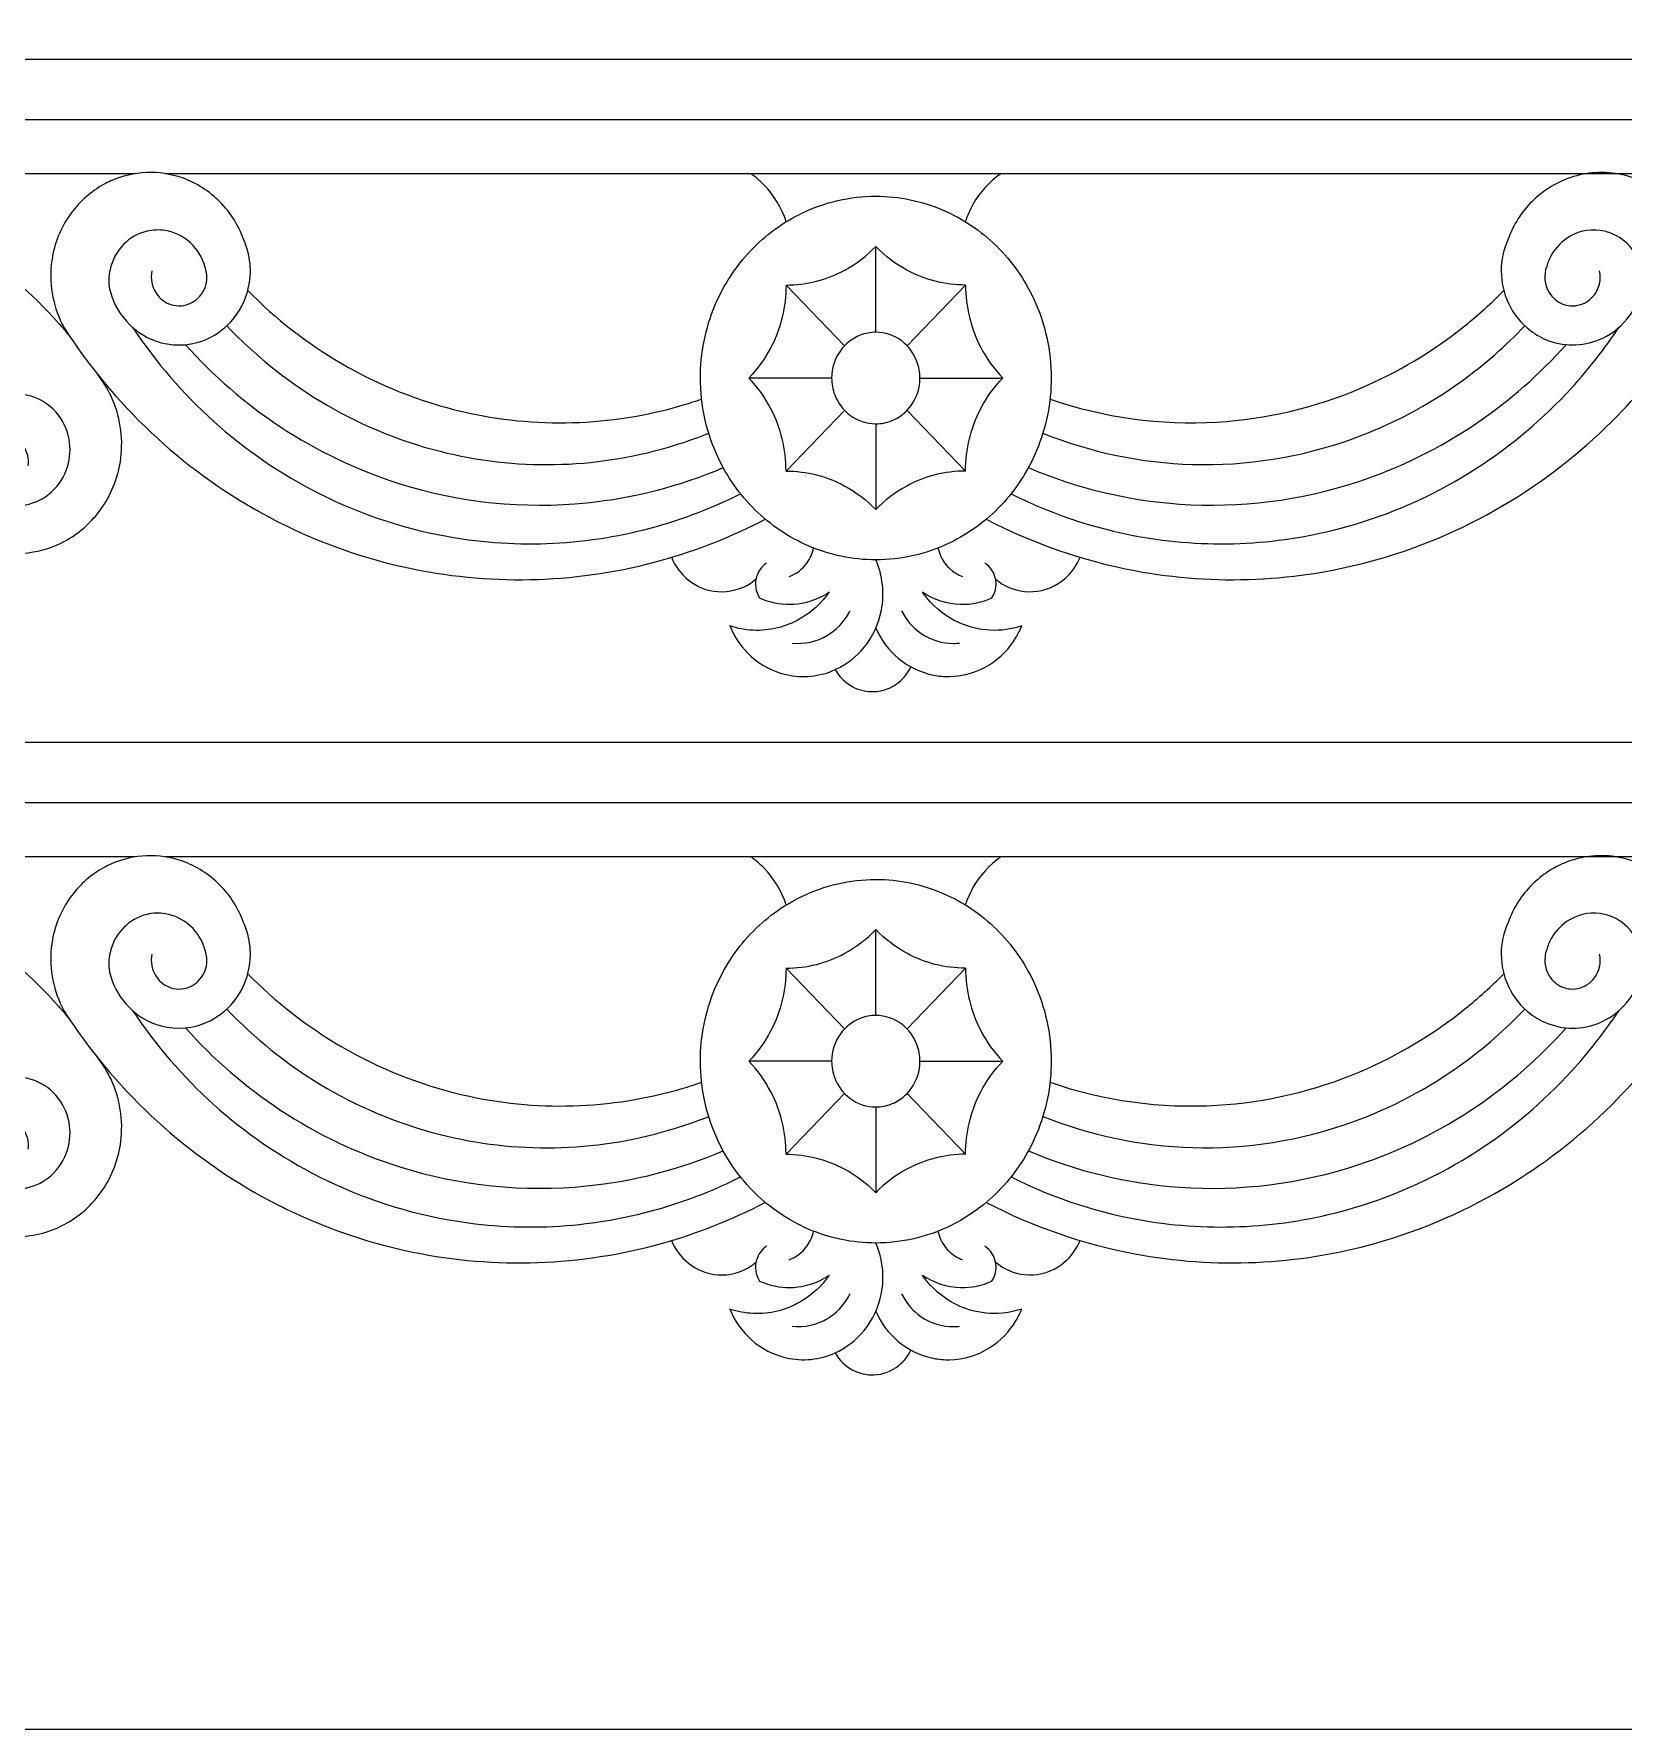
# Model space of a CAD drawing. Header units: millimetres. Extents: x 5151 to 5395, y 762 to 1020.
# Drawn here: x 5219.7 to 5282.5, y 898 to 965 of the extents above; entities that cross this region are included whole.
import ezdxf

# ---------------------------------------------------------------- set-up
doc = ezdxf.new("R2010")
doc.units = ezdxf.units.MM
doc.header["$MEASUREMENT"] = 0
doc.layers.add('SITARA ALL', color=18, linetype='Continuous', true_color=0x000000)

msp = doc.modelspace()

# ---------------------------------------------------------------- linework, layer by layer
at = {"layer": 'SITARA ALL', "lineweight": 9}
for points, knots in [([(5151.033, 1020.027), (5151.033, 1020.027), (5395.033, 1020.027), (5395.033, 1020.027), (5395.033, 1020.027), (5395.033, 898.027), (5395.033, 898.027), (5395.033, 898.027), (5151.033, 898.027), (5151.033, 898.027), (5151.033, 898.027), (5151.033, 1020.027), (5151.033, 1020.027)], [0, 0, 0, 0, 0.25, 0.25, 0.25, 0.5, 0.5, 0.5, 0.75, 0.75, 0.75, 1, 1, 1, 1]), ([(5162.156, 959.497), (5162.156, 959.497), (5162.156, 940.845), (5162.156, 940.845), (5162.156, 940.845), (5153.033, 940.845), (5153.033, 940.845), (5153.033, 940.845), (5153.033, 964.027), (5153.033, 964.027), (5153.033, 964.027), (5252.987, 964.027), (5252.987, 964.027), (5252.987, 964.027), (5352.941, 964.027), (5352.941, 964.027), (5352.941, 964.027), (5352.941, 940.845), (5352.941, 940.845), (5352.941, 940.845), (5343.818, 940.845), (5343.818, 940.845), (5343.818, 940.845), (5343.818, 959.497), (5343.818, 959.497)], [0, 0, 0, 0, 0.111111, 0.111111, 0.111111, 0.222222, 0.222222, 0.222222, 0.333333, 0.333333, 0.333333, 0.444444, 0.444444, 0.444444, 0.555556, 0.555556, 0.555556, 0.666667, 0.666667, 0.666667, 0.777778, 0.777778, 0.777778, 1, 1, 1, 1]), ([(5153.033, 961.646), (5153.033, 961.646), (5252.987, 961.646), (5252.987, 961.646), (5252.987, 961.646), (5352.941, 961.646), (5352.941, 961.646)], [0, 0, 0, 0, 0.333333, 0.333333, 0.333333, 1, 1, 1, 1]), ([(5191.815, 952.001), (5192.034, 952.081), (5192.279, 952.044), (5192.465, 951.903), (5192.616, 951.788), (5192.716, 951.619), (5192.745, 951.432), (5192.758, 951.354), (5192.758, 951.274), (5192.745, 951.195), (5193.589, 952.535), (5194.604, 953.759), (5195.763, 954.837), (5196.936, 955.927), (5198.251, 956.853), (5199.672, 957.591), (5201.281, 958.425), (5203.011, 959.002), (5204.799, 959.3), (5207.397, 959.732), (5210.062, 959.56), (5212.583, 958.797), (5214.204, 958.307), (5215.745, 957.583), (5217.157, 956.649), (5218.458, 955.789), (5219.641, 954.763), (5220.676, 953.597), (5220.818, 953.437), (5220.957, 953.275), (5221.093, 953.111), (5222.087, 951.623), (5223.256, 950.262), (5224.577, 949.055), (5225.92, 947.827), (5227.412, 946.774), (5229.019, 945.92), (5230.803, 944.972), (5232.713, 944.285), (5234.692, 943.878), (5237.95, 943.211), (5241.32, 943.329), (5244.523, 944.224), (5245.941, 944.62), (5247.313, 945.163), (5248.618, 945.843)], [0, 0, 0, 0, 0.0625, 0.0625, 0.0625, 0.125, 0.125, 0.125, 0.1875, 0.1875, 0.1875, 0.25, 0.25, 0.25, 0.3125, 0.3125, 0.3125, 0.375, 0.375, 0.375, 0.4375, 0.4375, 0.4375, 0.5, 0.5, 0.5, 0.5625, 0.5625, 0.5625, 0.625, 0.625, 0.625, 0.6875, 0.6875, 0.6875, 0.75, 0.75, 0.75, 0.8125, 0.8125, 0.8125, 0.875, 0.875, 0.875, 1, 1, 1, 1]), ([(5224.376, 955.658), (5224.31, 955.348), (5224.372, 955.024), (5224.549, 954.761), (5224.687, 954.556), (5224.889, 954.403), (5225.123, 954.327), (5225.257, 954.284), (5225.398, 954.268), (5225.538, 954.28), (5225.79, 954.302), (5226.026, 954.412), (5226.206, 954.59), (5226.396, 954.779), (5226.514, 955.029), (5226.54, 955.295), (5226.559, 955.479), (5226.534, 955.664), (5226.468, 955.836), (5226.367, 956.191), (5226.171, 956.511), (5225.902, 956.762), (5225.625, 957.02), (5225.277, 957.19), (5224.903, 957.251), (5224.663, 957.289), (5224.417, 957.28), (5224.18, 957.224), (5223.827, 957.14), (5223.506, 956.958), (5223.252, 956.699), (5222.984, 956.425), (5222.799, 956.08), (5222.719, 955.705), (5222.665, 955.456), (5222.657, 955.2), (5222.696, 954.949), (5222.809, 954.474), (5223.039, 954.034), (5223.363, 953.669), (5223.676, 953.318), (5224.071, 953.05), (5224.513, 952.89), (5225.12, 952.672), (5225.784, 952.675), (5226.389, 952.899), (5226.815, 953.058), (5227.196, 953.317), (5227.501, 953.655), (5227.834, 954.025), (5228.068, 954.472), (5228.183, 954.956), (5228.339, 955.61), (5228.273, 956.297), (5227.995, 956.91), (5227.794, 957.461), (5227.477, 957.963), (5227.065, 958.382), (5226.648, 958.806), (5226.14, 959.129), (5225.58, 959.328), (5224.658, 959.653), (5223.648, 959.612), (5222.755, 959.213), (5222.656, 959.169), (5222.559, 959.121), (5222.464, 959.068), (5221.971, 958.796), (5221.542, 958.422), (5221.204, 957.971), (5220.816, 957.453), (5220.554, 956.851), (5220.44, 956.214), (5220.287, 955.367), (5220.397, 954.495), (5220.754, 953.712), (5220.85, 953.502), (5220.963, 953.301), (5221.093, 953.111)], [0, 0, 0, 0, 0.037037, 0.037037, 0.037037, 0.074074, 0.074074, 0.074074, 0.111111, 0.111111, 0.111111, 0.148148, 0.148148, 0.148148, 0.185185, 0.185185, 0.185185, 0.222222, 0.222222, 0.222222, 0.259259, 0.259259, 0.259259, 0.296296, 0.296296, 0.296296, 0.333333, 0.333333, 0.333333, 0.37037, 0.37037, 0.37037, 0.407407, 0.407407, 0.407407, 0.444444, 0.444444, 0.444444, 0.481481, 0.481481, 0.481481, 0.518519, 0.518519, 0.518519, 0.555556, 0.555556, 0.555556, 0.592593, 0.592593, 0.592593, 0.62963, 0.62963, 0.62963, 0.666667, 0.666667, 0.666667, 0.703704, 0.703704, 0.703704, 0.740741, 0.740741, 0.740741, 0.777778, 0.777778, 0.777778, 0.814815, 0.814815, 0.814815, 0.851852, 0.851852, 0.851852, 0.888889, 0.888889, 0.888889, 0.925926, 0.925926, 0.925926, 1, 1, 1, 1]), ([(5249.45, 957.602), (5249.27, 958.145), (5248.969, 958.641), (5248.57, 959.051), (5248.41, 959.216), (5248.234, 959.365), (5248.046, 959.497)], [0, 0, 0, 0, 0.333333, 0.333333, 0.333333, 1, 1, 1, 1]), ([(5257.928, 959.497), (5257.475, 959.179), (5257.099, 958.765), (5256.827, 958.283), (5256.704, 958.067), (5256.602, 957.839), (5256.523, 957.602)], [0, 0, 0, 0, 0.333333, 0.333333, 0.333333, 1, 1, 1, 1]), ([(5257.356, 945.843), (5259.203, 944.88), (5261.181, 944.195), (5263.229, 943.81), (5266.393, 943.217), (5269.65, 943.362), (5272.749, 944.234), (5274.627, 944.763), (5276.424, 945.548), (5278.088, 946.567), (5279.626, 947.509), (5281.042, 948.638), (5282.302, 949.93), (5283.258, 950.909), (5284.121, 951.973), (5284.881, 953.111), (5285.858, 954.293), (5286.983, 955.345), (5288.227, 956.242), (5289.586, 957.222), (5291.079, 958.002), (5292.66, 958.559), (5294.726, 959.286), (5296.914, 959.611), (5299.103, 959.517), (5301.093, 959.43), (5303.053, 958.998), (5304.896, 958.241), (5306.407, 957.621), (5307.825, 956.793), (5309.107, 955.781), (5310.329, 954.818), (5311.422, 953.7), (5312.357, 952.457), (5312.665, 952.049), (5312.956, 951.628), (5313.228, 951.195), (5313.195, 951.407), (5313.253, 951.623), (5313.39, 951.789), (5313.509, 951.935), (5313.684, 952.026), (5313.872, 952.041), (5313.969, 952.048), (5314.067, 952.034), (5314.159, 952.001)], [0, 0, 0, 0, 0.0625, 0.0625, 0.0625, 0.125, 0.125, 0.125, 0.1875, 0.1875, 0.1875, 0.25, 0.25, 0.25, 0.3125, 0.3125, 0.3125, 0.375, 0.375, 0.375, 0.4375, 0.4375, 0.4375, 0.5, 0.5, 0.5, 0.5625, 0.5625, 0.5625, 0.625, 0.625, 0.625, 0.6875, 0.6875, 0.6875, 0.75, 0.75, 0.75, 0.8125, 0.8125, 0.8125, 0.875, 0.875, 0.875, 1, 1, 1, 1]), ([(5284.881, 953.111), (5285.265, 953.677), (5285.504, 954.328), (5285.576, 955.008), (5285.662, 955.797), (5285.523, 956.593), (5285.176, 957.306), (5284.921, 957.831), (5284.556, 958.294), (5284.106, 958.665), (5283.92, 958.817), (5283.72, 958.952), (5283.51, 959.068), (5282.871, 959.421), (5282.145, 959.584), (5281.416, 959.537), (5280.764, 959.494), (5280.134, 959.286), (5279.585, 958.931), (5279.102, 958.62), (5278.692, 958.208), (5278.382, 957.723), (5278.219, 957.468), (5278.083, 957.195), (5277.979, 956.91), (5277.614, 956.104), (5277.619, 955.18), (5277.993, 954.378), (5278.191, 953.953), (5278.49, 953.581), (5278.864, 953.296), (5279.083, 953.129), (5279.326, 952.995), (5279.585, 952.899), (5280.281, 952.641), (5281.052, 952.677), (5281.721, 952.999), (5282.142, 953.201), (5282.507, 953.504), (5282.783, 953.881), (5283.017, 954.201), (5283.186, 954.563), (5283.278, 954.949), (5283.35, 955.415), (5283.261, 955.893), (5283.025, 956.302), (5282.844, 956.614), (5282.582, 956.87), (5282.266, 957.043), (5282.117, 957.124), (5281.958, 957.185), (5281.793, 957.224), (5281.331, 957.333), (5280.845, 957.262), (5280.432, 957.026), (5280.118, 956.847), (5279.86, 956.585), (5279.685, 956.268), (5279.609, 956.131), (5279.549, 955.986), (5279.506, 955.836), (5279.375, 955.496), (5279.41, 955.114), (5279.599, 954.803), (5279.727, 954.594), (5279.92, 954.433), (5280.149, 954.345), (5280.241, 954.31), (5280.338, 954.288), (5280.436, 954.28), (5280.708, 954.257), (5280.979, 954.339), (5281.192, 954.51), (5281.393, 954.67), (5281.534, 954.893), (5281.592, 955.143), (5281.632, 955.312), (5281.634, 955.488), (5281.598, 955.658)], [0, 0, 0, 0, 0.037037, 0.037037, 0.037037, 0.074074, 0.074074, 0.074074, 0.111111, 0.111111, 0.111111, 0.148148, 0.148148, 0.148148, 0.185185, 0.185185, 0.185185, 0.222222, 0.222222, 0.222222, 0.259259, 0.259259, 0.259259, 0.296296, 0.296296, 0.296296, 0.333333, 0.333333, 0.333333, 0.37037, 0.37037, 0.37037, 0.407407, 0.407407, 0.407407, 0.444444, 0.444444, 0.444444, 0.481481, 0.481481, 0.481481, 0.518519, 0.518519, 0.518519, 0.555556, 0.555556, 0.555556, 0.592593, 0.592593, 0.592593, 0.62963, 0.62963, 0.62963, 0.666667, 0.666667, 0.666667, 0.703704, 0.703704, 0.703704, 0.740741, 0.740741, 0.740741, 0.777778, 0.777778, 0.777778, 0.814815, 0.814815, 0.814815, 0.851852, 0.851852, 0.851852, 0.888889, 0.888889, 0.888889, 0.925926, 0.925926, 0.925926, 1, 1, 1, 1]), ([(5259.92, 951.422), (5259.92, 952.499), (5259.686, 953.563), (5259.233, 954.54), (5258.87, 955.324), (5258.368, 956.035), (5257.752, 956.641), (5257.146, 957.237), (5256.436, 957.715), (5255.656, 958.053), (5254.814, 958.419), (5253.905, 958.607), (5252.987, 958.607), (5251.972, 958.607), (5250.971, 958.377), (5250.058, 957.934), (5249.3, 957.568), (5248.617, 957.066), (5248.039, 956.455), (5247.443, 955.824), (5246.967, 955.092), (5246.631, 954.292), (5246.25, 953.383), (5246.054, 952.408), (5246.054, 951.422), (5246.054, 950.345), (5246.288, 949.282), (5246.741, 948.305), (5247.104, 947.521), (5247.606, 946.809), (5248.222, 946.204), (5248.828, 945.608), (5249.538, 945.129), (5250.318, 944.791), (5251.16, 944.426), (5252.068, 944.237), (5252.987, 944.237), (5254.002, 944.238), (5255.003, 944.468), (5255.916, 944.91), (5256.673, 945.277), (5257.357, 945.778), (5257.935, 946.39), (5258.531, 947.02), (5259.007, 947.753), (5259.343, 948.552), (5259.724, 949.461), (5259.92, 950.437), (5259.92, 951.422)], [0, 0, 0, 0, 0.0625, 0.0625, 0.0625, 0.125, 0.125, 0.125, 0.1875, 0.1875, 0.1875, 0.25, 0.25, 0.25, 0.3125, 0.3125, 0.3125, 0.375, 0.375, 0.375, 0.4375, 0.4375, 0.4375, 0.5, 0.5, 0.5, 0.5625, 0.5625, 0.5625, 0.625, 0.625, 0.625, 0.6875, 0.6875, 0.6875, 0.75, 0.75, 0.75, 0.8125, 0.8125, 0.8125, 0.875, 0.875, 0.875, 0.9375, 0.9375, 0.9375, 1, 1, 1, 1]), ([(5249.44, 955.099), (5250.251, 955.1), (5251.049, 955.302), (5251.762, 955.689), (5252.215, 955.935), (5252.629, 956.25), (5252.987, 956.622)], [0, 0, 0, 0, 0.333333, 0.333333, 0.333333, 1, 1, 1, 1]), ([(5256.534, 955.099), (5255.723, 955.1), (5254.925, 955.303), (5254.212, 955.689), (5253.759, 955.935), (5253.345, 956.25), (5252.987, 956.622)], [0, 0, 0, 0, 0.333333, 0.333333, 0.333333, 1, 1, 1, 1]), ([(5228.163, 954.879), (5229.263, 953.762), (5230.505, 952.795), (5231.859, 952.004), (5233.354, 951.131), (5234.97, 950.488), (5236.656, 950.095), (5239.521, 949.429), (5242.509, 949.515), (5245.332, 950.345), (5245.59, 950.421), (5245.846, 950.503), (5246.101, 950.591)], [0, 0, 0, 0, 0.2, 0.2, 0.2, 0.4, 0.4, 0.4, 0.6, 0.6, 0.6, 1, 1, 1, 1]), ([(5249.44, 955.099), (5249.44, 954.242), (5249.235, 953.397), (5248.841, 952.635), (5248.611, 952.191), (5248.317, 951.783), (5247.97, 951.422)], [0, 0, 0, 0, 0.333333, 0.333333, 0.333333, 1, 1, 1, 1]), ([(5256.534, 955.099), (5256.534, 954.241), (5256.739, 953.397), (5257.133, 952.635), (5257.363, 952.191), (5257.656, 951.783), (5258.003, 951.422)], [0, 0, 0, 0, 0.333333, 0.333333, 0.333333, 1, 1, 1, 1]), ([(5259.873, 950.591), (5261.994, 949.857), (5264.237, 949.549), (5266.477, 949.683), (5268.421, 949.8), (5270.33, 950.248), (5272.124, 951.008), (5273.614, 951.639), (5275.009, 952.473), (5276.27, 953.487), (5276.81, 953.921), (5277.324, 954.386), (5277.811, 954.879)], [0, 0, 0, 0, 0.2, 0.2, 0.2, 0.4, 0.4, 0.4, 0.6, 0.6, 0.6, 1, 1, 1, 1]), ([(5223.619, 953.416), (5224.524, 952.055), (5225.596, 950.813), (5226.81, 949.718), (5228.07, 948.582), (5229.475, 947.62), (5230.99, 946.857), (5232.686, 946.002), (5234.502, 945.412), (5236.377, 945.108), (5239.113, 944.665), (5241.914, 944.844), (5244.571, 945.633), (5245.628, 945.947), (5246.655, 946.353), (5247.641, 946.848)], [0, 0, 0, 0, 0.166667, 0.166667, 0.166667, 0.333333, 0.333333, 0.333333, 0.5, 0.5, 0.5, 0.666667, 0.666667, 0.666667, 1, 1, 1, 1]), ([(5227.333, 953.484), (5228.424, 952.335), (5229.663, 951.337), (5231.017, 950.515), (5232.493, 949.62), (5234.092, 948.95), (5235.765, 948.526), (5238.736, 947.774), (5241.852, 947.831), (5244.793, 948.693), (5245.331, 948.85), (5245.861, 949.034), (5246.381, 949.242)], [0, 0, 0, 0, 0.2, 0.2, 0.2, 0.4, 0.4, 0.4, 0.6, 0.6, 0.6, 1, 1, 1, 1]), ([(5258.333, 946.848), (5260.054, 945.983), (5261.899, 945.391), (5263.802, 945.092), (5266.512, 944.668), (5269.282, 944.854), (5271.911, 945.637), (5273.614, 946.144), (5275.236, 946.891), (5276.728, 947.854), (5278.111, 948.747), (5279.373, 949.813), (5280.484, 951.027), (5281.168, 951.774), (5281.794, 952.573), (5282.355, 953.416)], [0, 0, 0, 0, 0.166667, 0.166667, 0.166667, 0.333333, 0.333333, 0.333333, 0.5, 0.5, 0.5, 0.666667, 0.666667, 0.666667, 1, 1, 1, 1]), ([(5259.593, 949.242), (5261.476, 948.485), (5263.478, 948.068), (5265.507, 948.009), (5267.649, 947.947), (5269.783, 948.287), (5271.799, 949.011), (5273.356, 949.57), (5274.825, 950.346), (5276.163, 951.316), (5277.054, 951.961), (5277.883, 952.687), (5278.641, 953.484)], [0, 0, 0, 0, 0.2, 0.2, 0.2, 0.4, 0.4, 0.4, 0.6, 0.6, 0.6, 1, 1, 1, 1]), ([(5225.698, 952.741), (5226.8, 951.507), (5228.056, 950.42), (5229.435, 949.506), (5230.901, 948.535), (5232.496, 947.775), (5234.174, 947.247), (5236.56, 946.498), (5239.073, 946.241), (5241.561, 946.492), (5243.419, 946.681), (5245.237, 947.149), (5246.955, 947.881)], [0, 0, 0, 0, 0.2, 0.2, 0.2, 0.4, 0.4, 0.4, 0.6, 0.6, 0.6, 1, 1, 1, 1]), ([(5254.732, 951.422), (5254.732, 951.035), (5254.612, 950.657), (5254.387, 950.342), (5254.191, 950.069), (5253.921, 949.857), (5253.609, 949.733), (5253.411, 949.654), (5253.2, 949.614), (5252.987, 949.614), (5252.617, 949.614), (5252.258, 949.735), (5251.963, 949.958), (5251.691, 950.164), (5251.482, 950.443), (5251.362, 950.762), (5251.283, 950.973), (5251.242, 951.197), (5251.242, 951.422), (5251.241, 951.81), (5251.362, 952.187), (5251.587, 952.502), (5251.783, 952.776), (5252.053, 952.987), (5252.365, 953.112), (5252.563, 953.19), (5252.774, 953.231), (5252.987, 953.231), (5253.356, 953.23), (5253.716, 953.109), (5254.011, 952.887), (5254.283, 952.681), (5254.492, 952.402), (5254.612, 952.082), (5254.691, 951.871), (5254.732, 951.648), (5254.732, 951.422)], [0, 0, 0, 0, 0.083333, 0.083333, 0.083333, 0.166667, 0.166667, 0.166667, 0.25, 0.25, 0.25, 0.333333, 0.333333, 0.333333, 0.416667, 0.416667, 0.416667, 0.5, 0.5, 0.5, 0.583333, 0.583333, 0.583333, 0.666667, 0.666667, 0.666667, 0.75, 0.75, 0.75, 0.833333, 0.833333, 0.833333, 0.916667, 0.916667, 0.916667, 1, 1, 1, 1]), ([(5259.019, 947.881), (5260.916, 947.073), (5262.933, 946.587), (5264.99, 946.443), (5267.373, 946.278), (5269.765, 946.576), (5272.035, 947.323), (5273.703, 947.872), (5275.285, 948.651), (5276.737, 949.639), (5278.039, 950.525), (5279.227, 951.566), (5280.276, 952.741)], [0, 0, 0, 0, 0.2, 0.2, 0.2, 0.4, 0.4, 0.4, 0.6, 0.6, 0.6, 1, 1, 1, 1]), ([(5219.486, 947.949), (5219.527, 948.227), (5219.455, 948.51), (5219.287, 948.736), (5219.166, 948.898), (5218.999, 949.02), (5218.807, 949.085), (5218.519, 949.181), (5218.203, 949.137), (5217.953, 948.964), (5217.809, 948.866), (5217.693, 948.732), (5217.615, 948.575), (5217.354, 948.101), (5217.358, 947.524), (5217.628, 947.054), (5217.668, 946.984), (5217.714, 946.917), (5217.765, 946.854), (5217.958, 946.615), (5218.223, 946.444), (5218.52, 946.365), (5218.803, 946.291), (5219.102, 946.307), (5219.376, 946.411), (5219.761, 946.482), (5220.119, 946.659), (5220.409, 946.923), (5220.704, 947.192), (5220.922, 947.535), (5221.038, 947.918), (5221.146, 948.272), (5221.166, 948.648), (5221.097, 949.012), (5221.022, 949.41), (5220.84, 949.78), (5220.572, 950.082), (5220.312, 950.375), (5219.976, 950.59), (5219.601, 950.704), (5219.26, 950.807), (5218.898, 950.819), (5218.551, 950.74), (5217.999, 950.742), (5217.459, 950.587), (5216.993, 950.292), (5216.586, 950.035), (5216.247, 949.684), (5216.003, 949.269), (5215.806, 948.935), (5215.673, 948.567), (5215.61, 948.185), (5215.501, 947.53), (5215.6, 946.859), (5215.893, 946.263), (5216.107, 945.827), (5216.423, 945.449), (5216.813, 945.159), (5217.042, 944.99), (5217.293, 944.856), (5217.56, 944.759), (5218.551, 944.379), (5219.651, 944.403), (5220.624, 944.828), (5221.181, 945.072), (5221.679, 945.435), (5222.082, 945.891), (5222.2, 946.025), (5222.31, 946.165), (5222.41, 946.313), (5222.806, 946.893), (5223.058, 947.559), (5223.144, 948.256), (5223.25, 949.094), (5223.116, 949.944), (5222.757, 950.709), (5222.613, 951.016), (5222.433, 951.305), (5222.221, 951.57)], [0, 0, 0, 0, 0.037037, 0.037037, 0.037037, 0.074074, 0.074074, 0.074074, 0.111111, 0.111111, 0.111111, 0.148148, 0.148148, 0.148148, 0.185185, 0.185185, 0.185185, 0.222222, 0.222222, 0.222222, 0.259259, 0.259259, 0.259259, 0.296296, 0.296296, 0.296296, 0.333333, 0.333333, 0.333333, 0.37037, 0.37037, 0.37037, 0.407407, 0.407407, 0.407407, 0.444444, 0.444444, 0.444444, 0.481481, 0.481481, 0.481481, 0.518519, 0.518519, 0.518519, 0.555556, 0.555556, 0.555556, 0.592593, 0.592593, 0.592593, 0.62963, 0.62963, 0.62963, 0.666667, 0.666667, 0.666667, 0.703704, 0.703704, 0.703704, 0.740741, 0.740741, 0.740741, 0.777778, 0.777778, 0.777778, 0.814815, 0.814815, 0.814815, 0.851852, 0.851852, 0.851852, 0.888889, 0.888889, 0.888889, 0.925926, 0.925926, 0.925926, 1, 1, 1, 1]), ([(5249.44, 947.746), (5249.44, 948.603), (5249.235, 949.448), (5248.841, 950.209), (5248.611, 950.654), (5248.318, 951.062), (5247.97, 951.422)], [0, 0, 0, 0, 0.333333, 0.333333, 0.333333, 1, 1, 1, 1]), ([(5256.534, 947.746), (5256.534, 948.603), (5256.739, 949.448), (5257.133, 950.209), (5257.363, 950.653), (5257.656, 951.062), (5258.003, 951.422)], [0, 0, 0, 0, 0.333333, 0.333333, 0.333333, 1, 1, 1, 1]), ([(5249.44, 947.746), (5250.251, 947.745), (5251.049, 947.542), (5251.762, 947.155), (5252.215, 946.909), (5252.629, 946.595), (5252.987, 946.223)], [0, 0, 0, 0, 0.333333, 0.333333, 0.333333, 1, 1, 1, 1]), ([(5256.534, 947.746), (5255.723, 947.745), (5254.925, 947.542), (5254.212, 947.155), (5253.758, 946.909), (5253.345, 946.595), (5252.987, 946.223)], [0, 0, 0, 0, 0.333333, 0.333333, 0.333333, 1, 1, 1, 1]), ([(5249.558, 943.577), (5249.845, 943.683), (5250.093, 943.872), (5250.27, 944.121), (5250.395, 944.296), (5250.483, 944.494), (5250.529, 944.704)], [0, 0, 0, 0, 0.333333, 0.333333, 0.333333, 1, 1, 1, 1]), ([(5255.445, 944.704), (5255.513, 944.392), (5255.675, 944.107), (5255.908, 943.889), (5256.055, 943.752), (5256.227, 943.646), (5256.416, 943.577)], [0, 0, 0, 0, 0.333333, 0.333333, 0.333333, 1, 1, 1, 1]), ([(5244.912, 944.337), (5245.054, 943.984), (5245.285, 943.675), (5245.582, 943.437), (5245.914, 943.172), (5246.317, 943.013), (5246.741, 942.981), (5247.207, 942.948), (5247.671, 943.072), (5248.058, 943.333), (5248.126, 943.379), (5248.192, 943.429), (5248.254, 943.482)], [0, 0, 0, 0, 0.2, 0.2, 0.2, 0.4, 0.4, 0.4, 0.6, 0.6, 0.6, 1, 1, 1, 1]), ([(5248.672, 944.109), (5248.482, 943.982), (5248.342, 943.792), (5248.277, 943.573), (5248.192, 943.289), (5248.234, 942.983), (5248.394, 942.734), (5249.156, 942.385), (5250.033, 942.395), (5250.787, 942.761), (5250.912, 942.821), (5251.032, 942.89), (5251.147, 942.968), (5250.845, 942.531), (5250.45, 942.166), (5249.989, 941.902), (5249.429, 941.581), (5248.789, 941.425), (5248.144, 941.453), (5247.829, 941.467), (5247.518, 941.525), (5247.219, 941.625), (5247.407, 941.159), (5247.699, 940.743), (5248.074, 940.409), (5248.464, 940.062), (5248.936, 939.819), (5249.445, 939.702), (5250.095, 939.553), (5250.775, 939.622), (5251.382, 939.898), (5251.828, 940.101), (5252.221, 940.405), (5252.529, 940.787), (5252.873, 941.211), (5253.106, 941.714), (5253.208, 942.25), (5253.337, 942.92), (5253.26, 943.612), (5252.987, 944.237)], [0, 0, 0, 0, 0.071429, 0.071429, 0.071429, 0.142857, 0.142857, 0.142857, 0.214286, 0.214286, 0.214286, 0.285714, 0.285714, 0.285714, 0.357143, 0.357143, 0.357143, 0.428571, 0.428571, 0.428571, 0.5, 0.5, 0.5, 0.571429, 0.571429, 0.571429, 0.642857, 0.642857, 0.642857, 0.714286, 0.714286, 0.714286, 0.785714, 0.785714, 0.785714, 0.857143, 0.857143, 0.857143, 1, 1, 1, 1]), ([(5252.987, 941.538), (5253.188, 941.078), (5253.492, 940.671), (5253.876, 940.349), (5254.278, 940.012), (5254.758, 939.782), (5255.272, 939.681), (5255.478, 939.641), (5255.688, 939.623), (5255.898, 939.626), (5256.466, 939.635), (5257.019, 939.801), (5257.497, 940.106), (5257.918, 940.374), (5258.271, 940.737), (5258.527, 941.166), (5258.614, 941.313), (5258.691, 941.466), (5258.755, 941.625), (5257.941, 941.353), (5257.053, 941.399), (5256.272, 941.755), (5255.781, 941.979), (5255.348, 942.313), (5255.006, 942.731), (5254.943, 942.807), (5254.884, 942.886), (5254.827, 942.968), (5255.275, 942.664), (5255.8, 942.495), (5256.341, 942.48), (5256.768, 942.47), (5257.192, 942.556), (5257.58, 942.734), (5257.795, 943.07), (5257.793, 943.501), (5257.575, 943.834), (5257.503, 943.943), (5257.41, 944.037), (5257.302, 944.109)], [0, 0, 0, 0, 0.071429, 0.071429, 0.071429, 0.142857, 0.142857, 0.142857, 0.214286, 0.214286, 0.214286, 0.285714, 0.285714, 0.285714, 0.357143, 0.357143, 0.357143, 0.428571, 0.428571, 0.428571, 0.5, 0.5, 0.5, 0.571429, 0.571429, 0.571429, 0.642857, 0.642857, 0.642857, 0.714286, 0.714286, 0.714286, 0.785714, 0.785714, 0.785714, 0.857143, 0.857143, 0.857143, 1, 1, 1, 1]), ([(5257.72, 943.482), (5258.042, 943.206), (5258.44, 943.034), (5258.862, 942.988), (5259.328, 942.938), (5259.796, 943.047), (5260.193, 943.296), (5260.514, 943.498), (5260.778, 943.78), (5260.958, 944.115), (5260.996, 944.187), (5261.031, 944.261), (5261.062, 944.337)], [0, 0, 0, 0, 0.2, 0.2, 0.2, 0.4, 0.4, 0.4, 0.6, 0.6, 0.6, 1, 1, 1, 1]), ([(5249.675, 940.949), (5250.163, 940.894), (5250.655, 941.001), (5251.076, 941.254), (5251.422, 941.462), (5251.707, 941.756), (5251.905, 942.107), (5251.927, 942.145), (5251.948, 942.184), (5251.968, 942.224)], [0, 0, 0, 0, 0.25, 0.25, 0.25, 0.5, 0.5, 0.5, 1, 1, 1, 1]), ([(5254.006, 942.224), (5254.185, 941.863), (5254.452, 941.554), (5254.784, 941.327), (5255.163, 941.067), (5255.613, 940.93), (5256.072, 940.935), (5256.148, 940.936), (5256.223, 940.94), (5256.299, 940.949)], [0, 0, 0, 0, 0.25, 0.25, 0.25, 0.5, 0.5, 0.5, 1, 1, 1, 1]), ([(5251.382, 939.898), (5251.544, 939.61), (5251.786, 939.374), (5252.079, 939.219), (5252.334, 939.084), (5252.621, 939.018), (5252.91, 939.028), (5253.27, 939.042), (5253.615, 939.172), (5253.895, 939.398), (5254.099, 939.563), (5254.263, 939.77), (5254.376, 940.007)], [0, 0, 0, 0, 0.2, 0.2, 0.2, 0.4, 0.4, 0.4, 0.6, 0.6, 0.6, 1, 1, 1, 1]), ([(5162.156, 932.497), (5162.156, 932.497), (5162.156, 913.845), (5162.156, 913.845), (5162.156, 913.845), (5153.033, 913.845), (5153.033, 913.845), (5153.033, 913.845), (5153.033, 937.027), (5153.033, 937.027), (5153.033, 937.027), (5252.987, 937.027), (5252.987, 937.027), (5252.987, 937.027), (5352.941, 937.027), (5352.941, 937.027), (5352.941, 937.027), (5352.941, 913.845), (5352.941, 913.845), (5352.941, 913.845), (5343.818, 913.845), (5343.818, 913.845), (5343.818, 913.845), (5343.818, 932.497), (5343.818, 932.497)], [0, 0, 0, 0, 0.111111, 0.111111, 0.111111, 0.222222, 0.222222, 0.222222, 0.333333, 0.333333, 0.333333, 0.444444, 0.444444, 0.444444, 0.555556, 0.555556, 0.555556, 0.666667, 0.666667, 0.666667, 0.777778, 0.777778, 0.777778, 1, 1, 1, 1]), ([(5153.033, 934.646), (5153.033, 934.646), (5252.987, 934.646), (5252.987, 934.646), (5252.987, 934.646), (5352.941, 934.646), (5352.941, 934.646)], [0, 0, 0, 0, 0.333333, 0.333333, 0.333333, 1, 1, 1, 1]), ([(5191.815, 925.001), (5192.034, 925.081), (5192.279, 925.044), (5192.465, 924.903), (5192.616, 924.788), (5192.716, 924.619), (5192.745, 924.432), (5192.758, 924.354), (5192.758, 924.274), (5192.745, 924.195), (5193.589, 925.535), (5194.604, 926.759), (5195.763, 927.837), (5196.936, 928.927), (5198.251, 929.853), (5199.672, 930.59), (5201.281, 931.425), (5203.011, 932.002), (5204.799, 932.3), (5207.397, 932.732), (5210.062, 932.56), (5212.583, 931.797), (5214.204, 931.307), (5215.745, 930.583), (5217.157, 929.649), (5218.458, 928.789), (5219.641, 927.763), (5220.676, 926.597), (5220.818, 926.437), (5220.957, 926.275), (5221.093, 926.111), (5222.087, 924.623), (5223.256, 923.261), (5224.577, 922.055), (5225.92, 920.827), (5227.412, 919.774), (5229.019, 918.92), (5230.803, 917.972), (5232.713, 917.285), (5234.692, 916.878), (5237.95, 916.211), (5241.32, 916.329), (5244.523, 917.224), (5245.941, 917.62), (5247.313, 918.163), (5248.618, 918.843)], [0, 0, 0, 0, 0.0625, 0.0625, 0.0625, 0.125, 0.125, 0.125, 0.1875, 0.1875, 0.1875, 0.25, 0.25, 0.25, 0.3125, 0.3125, 0.3125, 0.375, 0.375, 0.375, 0.4375, 0.4375, 0.4375, 0.5, 0.5, 0.5, 0.5625, 0.5625, 0.5625, 0.625, 0.625, 0.625, 0.6875, 0.6875, 0.6875, 0.75, 0.75, 0.75, 0.8125, 0.8125, 0.8125, 0.875, 0.875, 0.875, 1, 1, 1, 1]), ([(5224.376, 928.658), (5224.31, 928.348), (5224.372, 928.024), (5224.549, 927.76), (5224.687, 927.556), (5224.889, 927.403), (5225.123, 927.327), (5225.257, 927.284), (5225.398, 927.268), (5225.538, 927.28), (5225.79, 927.302), (5226.026, 927.411), (5226.206, 927.59), (5226.396, 927.779), (5226.514, 928.028), (5226.54, 928.295), (5226.559, 928.479), (5226.534, 928.664), (5226.468, 928.836), (5226.367, 929.191), (5226.171, 929.511), (5225.902, 929.762), (5225.625, 930.02), (5225.277, 930.19), (5224.903, 930.251), (5224.663, 930.289), (5224.417, 930.28), (5224.18, 930.224), (5223.827, 930.14), (5223.506, 929.958), (5223.252, 929.699), (5222.984, 929.424), (5222.799, 929.08), (5222.719, 928.705), (5222.665, 928.456), (5222.657, 928.2), (5222.696, 927.948), (5222.809, 927.473), (5223.039, 927.034), (5223.363, 926.669), (5223.676, 926.318), (5224.071, 926.05), (5224.513, 925.89), (5225.12, 925.672), (5225.784, 925.675), (5226.389, 925.899), (5226.815, 926.058), (5227.196, 926.317), (5227.501, 926.655), (5227.834, 927.025), (5228.068, 927.472), (5228.183, 927.956), (5228.339, 928.61), (5228.273, 929.297), (5227.995, 929.909), (5227.794, 930.461), (5227.477, 930.963), (5227.065, 931.382), (5226.648, 931.806), (5226.14, 932.129), (5225.58, 932.328), (5224.658, 932.653), (5223.648, 932.612), (5222.755, 932.213), (5222.656, 932.169), (5222.559, 932.12), (5222.464, 932.068), (5221.971, 931.796), (5221.542, 931.422), (5221.204, 930.971), (5220.816, 930.453), (5220.554, 929.851), (5220.44, 929.214), (5220.287, 928.367), (5220.397, 927.495), (5220.754, 926.712), (5220.85, 926.502), (5220.963, 926.301), (5221.093, 926.111)], [0, 0, 0, 0, 0.037037, 0.037037, 0.037037, 0.074074, 0.074074, 0.074074, 0.111111, 0.111111, 0.111111, 0.148148, 0.148148, 0.148148, 0.185185, 0.185185, 0.185185, 0.222222, 0.222222, 0.222222, 0.259259, 0.259259, 0.259259, 0.296296, 0.296296, 0.296296, 0.333333, 0.333333, 0.333333, 0.37037, 0.37037, 0.37037, 0.407407, 0.407407, 0.407407, 0.444444, 0.444444, 0.444444, 0.481481, 0.481481, 0.481481, 0.518519, 0.518519, 0.518519, 0.555556, 0.555556, 0.555556, 0.592593, 0.592593, 0.592593, 0.62963, 0.62963, 0.62963, 0.666667, 0.666667, 0.666667, 0.703704, 0.703704, 0.703704, 0.740741, 0.740741, 0.740741, 0.777778, 0.777778, 0.777778, 0.814815, 0.814815, 0.814815, 0.851852, 0.851852, 0.851852, 0.888889, 0.888889, 0.888889, 0.925926, 0.925926, 0.925926, 1, 1, 1, 1]), ([(5257.356, 918.843), (5259.203, 917.88), (5261.181, 917.195), (5263.229, 916.81), (5266.393, 916.217), (5269.65, 916.362), (5272.749, 917.234), (5274.627, 917.763), (5276.424, 918.548), (5278.088, 919.567), (5279.626, 920.509), (5281.042, 921.638), (5282.302, 922.93), (5283.258, 923.909), (5284.121, 924.973), (5284.881, 926.111), (5285.858, 927.293), (5286.983, 928.345), (5288.227, 929.242), (5289.586, 930.222), (5291.079, 931.002), (5292.66, 931.559), (5294.726, 932.286), (5296.914, 932.611), (5299.103, 932.517), (5301.093, 932.43), (5303.053, 931.998), (5304.896, 931.241), (5306.407, 930.621), (5307.825, 929.792), (5309.107, 928.781), (5310.329, 927.817), (5311.422, 926.7), (5312.357, 925.457), (5312.665, 925.049), (5312.956, 924.628), (5313.228, 924.195), (5313.195, 924.407), (5313.253, 924.623), (5313.39, 924.789), (5313.509, 924.935), (5313.684, 925.026), (5313.872, 925.041), (5313.969, 925.048), (5314.067, 925.034), (5314.159, 925.001)], [0, 0, 0, 0, 0.0625, 0.0625, 0.0625, 0.125, 0.125, 0.125, 0.1875, 0.1875, 0.1875, 0.25, 0.25, 0.25, 0.3125, 0.3125, 0.3125, 0.375, 0.375, 0.375, 0.4375, 0.4375, 0.4375, 0.5, 0.5, 0.5, 0.5625, 0.5625, 0.5625, 0.625, 0.625, 0.625, 0.6875, 0.6875, 0.6875, 0.75, 0.75, 0.75, 0.8125, 0.8125, 0.8125, 0.875, 0.875, 0.875, 1, 1, 1, 1]), ([(5284.881, 926.111), (5285.265, 926.677), (5285.504, 927.328), (5285.576, 928.008), (5285.662, 928.797), (5285.523, 929.593), (5285.176, 930.306), (5284.921, 930.831), (5284.556, 931.294), (5284.106, 931.664), (5283.92, 931.817), (5283.72, 931.952), (5283.51, 932.068), (5282.871, 932.421), (5282.145, 932.584), (5281.416, 932.537), (5280.764, 932.494), (5280.134, 932.286), (5279.585, 931.931), (5279.102, 931.619), (5278.692, 931.208), (5278.382, 930.723), (5278.219, 930.467), (5278.083, 930.195), (5277.979, 929.909), (5277.614, 929.104), (5277.619, 928.18), (5277.993, 927.378), (5278.191, 926.953), (5278.49, 926.581), (5278.864, 926.296), (5279.083, 926.129), (5279.326, 925.995), (5279.585, 925.899), (5280.281, 925.641), (5281.052, 925.677), (5281.721, 925.999), (5282.142, 926.201), (5282.507, 926.504), (5282.783, 926.881), (5283.017, 927.201), (5283.186, 927.563), (5283.278, 927.948), (5283.35, 928.415), (5283.261, 928.893), (5283.025, 929.302), (5282.844, 929.614), (5282.582, 929.87), (5282.266, 930.043), (5282.117, 930.124), (5281.958, 930.185), (5281.793, 930.224), (5281.331, 930.333), (5280.845, 930.262), (5280.432, 930.026), (5280.118, 929.846), (5279.86, 929.584), (5279.685, 929.268), (5279.609, 929.131), (5279.549, 928.986), (5279.506, 928.836), (5279.375, 928.496), (5279.41, 928.114), (5279.599, 927.803), (5279.727, 927.594), (5279.92, 927.433), (5280.149, 927.345), (5280.241, 927.31), (5280.338, 927.288), (5280.436, 927.28), (5280.708, 927.257), (5280.979, 927.339), (5281.192, 927.51), (5281.393, 927.67), (5281.534, 927.893), (5281.592, 928.143), (5281.632, 928.312), (5281.634, 928.488), (5281.598, 928.658)], [0, 0, 0, 0, 0.037037, 0.037037, 0.037037, 0.074074, 0.074074, 0.074074, 0.111111, 0.111111, 0.111111, 0.148148, 0.148148, 0.148148, 0.185185, 0.185185, 0.185185, 0.222222, 0.222222, 0.222222, 0.259259, 0.259259, 0.259259, 0.296296, 0.296296, 0.296296, 0.333333, 0.333333, 0.333333, 0.37037, 0.37037, 0.37037, 0.407407, 0.407407, 0.407407, 0.444444, 0.444444, 0.444444, 0.481481, 0.481481, 0.481481, 0.518519, 0.518519, 0.518519, 0.555556, 0.555556, 0.555556, 0.592593, 0.592593, 0.592593, 0.62963, 0.62963, 0.62963, 0.666667, 0.666667, 0.666667, 0.703704, 0.703704, 0.703704, 0.740741, 0.740741, 0.740741, 0.777778, 0.777778, 0.777778, 0.814815, 0.814815, 0.814815, 0.851852, 0.851852, 0.851852, 0.888889, 0.888889, 0.888889, 0.925926, 0.925926, 0.925926, 1, 1, 1, 1]), ([(5249.45, 930.602), (5249.27, 931.145), (5248.969, 931.64), (5248.57, 932.051), (5248.41, 932.216), (5248.234, 932.365), (5248.046, 932.497)], [0, 0, 0, 0, 0.333333, 0.333333, 0.333333, 1, 1, 1, 1]), ([(5257.928, 932.497), (5257.475, 932.179), (5257.099, 931.764), (5256.827, 931.283), (5256.704, 931.067), (5256.602, 930.839), (5256.523, 930.602)], [0, 0, 0, 0, 0.333333, 0.333333, 0.333333, 1, 1, 1, 1]), ([(5259.92, 924.422), (5259.92, 925.499), (5259.686, 926.563), (5259.233, 927.54), (5258.87, 928.324), (5258.368, 929.035), (5257.752, 929.641), (5257.146, 930.237), (5256.436, 930.715), (5255.656, 931.053), (5254.814, 931.419), (5253.905, 931.607), (5252.987, 931.607), (5251.972, 931.607), (5250.971, 931.377), (5250.058, 930.934), (5249.3, 930.567), (5248.617, 930.066), (5248.039, 929.455), (5247.443, 928.824), (5246.967, 928.092), (5246.631, 927.292), (5246.25, 926.383), (5246.054, 925.408), (5246.054, 924.422), (5246.054, 923.345), (5246.288, 922.282), (5246.741, 921.305), (5247.104, 920.521), (5247.606, 919.809), (5248.222, 919.204), (5248.828, 918.608), (5249.538, 918.129), (5250.318, 917.791), (5251.16, 917.426), (5252.068, 917.237), (5252.987, 917.237), (5254.002, 917.238), (5255.003, 917.468), (5255.916, 917.91), (5256.673, 918.277), (5257.357, 918.778), (5257.935, 919.39), (5258.531, 920.02), (5259.007, 920.753), (5259.343, 921.552), (5259.724, 922.461), (5259.92, 923.437), (5259.92, 924.422)], [0, 0, 0, 0, 0.0625, 0.0625, 0.0625, 0.125, 0.125, 0.125, 0.1875, 0.1875, 0.1875, 0.25, 0.25, 0.25, 0.3125, 0.3125, 0.3125, 0.375, 0.375, 0.375, 0.4375, 0.4375, 0.4375, 0.5, 0.5, 0.5, 0.5625, 0.5625, 0.5625, 0.625, 0.625, 0.625, 0.6875, 0.6875, 0.6875, 0.75, 0.75, 0.75, 0.8125, 0.8125, 0.8125, 0.875, 0.875, 0.875, 0.9375, 0.9375, 0.9375, 1, 1, 1, 1]), ([(5249.44, 928.099), (5250.251, 928.099), (5251.049, 928.302), (5251.762, 928.689), (5252.215, 928.935), (5252.629, 929.25), (5252.987, 929.622)], [0, 0, 0, 0, 0.333333, 0.333333, 0.333333, 1, 1, 1, 1]), ([(5256.534, 928.099), (5255.723, 928.099), (5254.925, 928.303), (5254.212, 928.689), (5253.759, 928.935), (5253.345, 929.25), (5252.987, 929.622)], [0, 0, 0, 0, 0.333333, 0.333333, 0.333333, 1, 1, 1, 1]), ([(5249.44, 928.099), (5249.44, 927.242), (5249.235, 926.396), (5248.841, 925.635), (5248.611, 925.191), (5248.317, 924.782), (5247.97, 924.422)], [0, 0, 0, 0, 0.333333, 0.333333, 0.333333, 1, 1, 1, 1]), ([(5256.534, 928.099), (5256.534, 927.241), (5256.739, 926.397), (5257.133, 925.635), (5257.363, 925.191), (5257.656, 924.783), (5258.003, 924.422)], [0, 0, 0, 0, 0.333333, 0.333333, 0.333333, 1, 1, 1, 1]), ([(5228.163, 927.879), (5229.263, 926.762), (5230.505, 925.795), (5231.859, 925.004), (5233.354, 924.131), (5234.97, 923.488), (5236.656, 923.095), (5239.521, 922.429), (5242.509, 922.514), (5245.332, 923.345), (5245.59, 923.421), (5245.846, 923.503), (5246.101, 923.591)], [0, 0, 0, 0, 0.2, 0.2, 0.2, 0.4, 0.4, 0.4, 0.6, 0.6, 0.6, 1, 1, 1, 1]), ([(5259.873, 923.591), (5261.994, 922.857), (5264.237, 922.549), (5266.477, 922.683), (5268.421, 922.8), (5270.33, 923.248), (5272.124, 924.007), (5273.614, 924.638), (5275.009, 925.473), (5276.27, 926.487), (5276.81, 926.921), (5277.324, 927.386), (5277.811, 927.879)], [0, 0, 0, 0, 0.2, 0.2, 0.2, 0.4, 0.4, 0.4, 0.6, 0.6, 0.6, 1, 1, 1, 1]), ([(5223.619, 926.416), (5224.524, 925.055), (5225.596, 923.813), (5226.81, 922.718), (5228.07, 921.582), (5229.475, 920.62), (5230.99, 919.857), (5232.686, 919.002), (5234.502, 918.412), (5236.377, 918.108), (5239.113, 917.664), (5241.914, 917.844), (5244.571, 918.633), (5245.628, 918.947), (5246.655, 919.353), (5247.641, 919.848)], [0, 0, 0, 0, 0.166667, 0.166667, 0.166667, 0.333333, 0.333333, 0.333333, 0.5, 0.5, 0.5, 0.666667, 0.666667, 0.666667, 1, 1, 1, 1]), ([(5227.333, 926.484), (5228.424, 925.335), (5229.663, 924.337), (5231.017, 923.515), (5232.493, 922.62), (5234.092, 921.95), (5235.765, 921.526), (5238.736, 920.774), (5241.852, 920.831), (5244.793, 921.693), (5245.331, 921.85), (5245.861, 922.034), (5246.381, 922.242)], [0, 0, 0, 0, 0.2, 0.2, 0.2, 0.4, 0.4, 0.4, 0.6, 0.6, 0.6, 1, 1, 1, 1]), ([(5254.732, 924.422), (5254.732, 924.035), (5254.612, 923.657), (5254.387, 923.342), (5254.191, 923.069), (5253.921, 922.857), (5253.609, 922.733), (5253.411, 922.654), (5253.2, 922.614), (5252.987, 922.614), (5252.617, 922.614), (5252.258, 922.735), (5251.963, 922.958), (5251.691, 923.164), (5251.482, 923.443), (5251.362, 923.762), (5251.283, 923.973), (5251.242, 924.197), (5251.242, 924.422), (5251.241, 924.809), (5251.362, 925.187), (5251.587, 925.502), (5251.783, 925.776), (5252.053, 925.987), (5252.365, 926.112), (5252.563, 926.19), (5252.774, 926.231), (5252.987, 926.231), (5253.356, 926.23), (5253.716, 926.109), (5254.011, 925.887), (5254.283, 925.681), (5254.492, 925.402), (5254.612, 925.082), (5254.691, 924.871), (5254.732, 924.648), (5254.732, 924.422)], [0, 0, 0, 0, 0.083333, 0.083333, 0.083333, 0.166667, 0.166667, 0.166667, 0.25, 0.25, 0.25, 0.333333, 0.333333, 0.333333, 0.416667, 0.416667, 0.416667, 0.5, 0.5, 0.5, 0.583333, 0.583333, 0.583333, 0.666667, 0.666667, 0.666667, 0.75, 0.75, 0.75, 0.833333, 0.833333, 0.833333, 0.916667, 0.916667, 0.916667, 1, 1, 1, 1]), ([(5258.333, 919.848), (5260.054, 918.983), (5261.899, 918.39), (5263.802, 918.092), (5266.512, 917.668), (5269.282, 917.854), (5271.911, 918.637), (5273.614, 919.144), (5275.236, 919.891), (5276.728, 920.854), (5278.111, 921.747), (5279.373, 922.813), (5280.484, 924.027), (5281.168, 924.774), (5281.794, 925.573), (5282.355, 926.416)], [0, 0, 0, 0, 0.166667, 0.166667, 0.166667, 0.333333, 0.333333, 0.333333, 0.5, 0.5, 0.5, 0.666667, 0.666667, 0.666667, 1, 1, 1, 1]), ([(5259.593, 922.242), (5261.476, 921.485), (5263.478, 921.067), (5265.507, 921.008), (5267.649, 920.947), (5269.783, 921.287), (5271.799, 922.011), (5273.356, 922.57), (5274.825, 923.345), (5276.163, 924.316), (5277.054, 924.961), (5277.883, 925.687), (5278.641, 926.484)], [0, 0, 0, 0, 0.2, 0.2, 0.2, 0.4, 0.4, 0.4, 0.6, 0.6, 0.6, 1, 1, 1, 1]), ([(5225.698, 925.741), (5226.8, 924.507), (5228.056, 923.42), (5229.435, 922.506), (5230.901, 921.535), (5232.496, 920.775), (5234.174, 920.247), (5236.56, 919.498), (5239.073, 919.241), (5241.561, 919.492), (5243.419, 919.681), (5245.237, 920.149), (5246.955, 920.881)], [0, 0, 0, 0, 0.2, 0.2, 0.2, 0.4, 0.4, 0.4, 0.6, 0.6, 0.6, 1, 1, 1, 1]), ([(5259.019, 920.881), (5260.916, 920.073), (5262.933, 919.587), (5264.99, 919.443), (5267.373, 919.277), (5269.765, 919.576), (5272.035, 920.323), (5273.703, 920.872), (5275.285, 921.651), (5276.737, 922.639), (5278.039, 923.525), (5279.227, 924.566), (5280.276, 925.741)], [0, 0, 0, 0, 0.2, 0.2, 0.2, 0.4, 0.4, 0.4, 0.6, 0.6, 0.6, 1, 1, 1, 1]), ([(5219.486, 920.949), (5219.527, 921.227), (5219.455, 921.51), (5219.287, 921.736), (5219.166, 921.898), (5218.999, 922.02), (5218.807, 922.085), (5218.519, 922.181), (5218.203, 922.136), (5217.953, 921.964), (5217.809, 921.866), (5217.693, 921.732), (5217.615, 921.575), (5217.354, 921.101), (5217.358, 920.524), (5217.628, 920.054), (5217.668, 919.984), (5217.714, 919.917), (5217.765, 919.854), (5217.958, 919.615), (5218.223, 919.444), (5218.52, 919.365), (5218.803, 919.291), (5219.102, 919.307), (5219.376, 919.411), (5219.761, 919.482), (5220.119, 919.659), (5220.409, 919.923), (5220.704, 920.192), (5220.922, 920.535), (5221.038, 920.918), (5221.146, 921.272), (5221.166, 921.648), (5221.097, 922.012), (5221.022, 922.41), (5220.84, 922.78), (5220.572, 923.082), (5220.312, 923.375), (5219.976, 923.59), (5219.601, 923.704), (5219.26, 923.807), (5218.898, 923.819), (5218.551, 923.74), (5217.999, 923.742), (5217.459, 923.587), (5216.993, 923.292), (5216.586, 923.035), (5216.247, 922.684), (5216.003, 922.269), (5215.806, 921.935), (5215.673, 921.567), (5215.61, 921.185), (5215.501, 920.53), (5215.6, 919.859), (5215.893, 919.263), (5216.107, 918.827), (5216.423, 918.449), (5216.813, 918.159), (5217.042, 917.99), (5217.293, 917.856), (5217.56, 917.759), (5218.551, 917.379), (5219.651, 917.403), (5220.624, 917.828), (5221.181, 918.072), (5221.679, 918.434), (5222.082, 918.891), (5222.2, 919.025), (5222.31, 919.165), (5222.41, 919.313), (5222.806, 919.893), (5223.058, 920.559), (5223.144, 921.256), (5223.25, 922.094), (5223.116, 922.944), (5222.757, 923.709), (5222.613, 924.016), (5222.433, 924.305), (5222.221, 924.57)], [0, 0, 0, 0, 0.037037, 0.037037, 0.037037, 0.074074, 0.074074, 0.074074, 0.111111, 0.111111, 0.111111, 0.148148, 0.148148, 0.148148, 0.185185, 0.185185, 0.185185, 0.222222, 0.222222, 0.222222, 0.259259, 0.259259, 0.259259, 0.296296, 0.296296, 0.296296, 0.333333, 0.333333, 0.333333, 0.37037, 0.37037, 0.37037, 0.407407, 0.407407, 0.407407, 0.444444, 0.444444, 0.444444, 0.481481, 0.481481, 0.481481, 0.518519, 0.518519, 0.518519, 0.555556, 0.555556, 0.555556, 0.592593, 0.592593, 0.592593, 0.62963, 0.62963, 0.62963, 0.666667, 0.666667, 0.666667, 0.703704, 0.703704, 0.703704, 0.740741, 0.740741, 0.740741, 0.777778, 0.777778, 0.777778, 0.814815, 0.814815, 0.814815, 0.851852, 0.851852, 0.851852, 0.888889, 0.888889, 0.888889, 0.925926, 0.925926, 0.925926, 1, 1, 1, 1]), ([(5249.44, 920.746), (5249.44, 921.603), (5249.235, 922.448), (5248.841, 923.209), (5248.611, 923.653), (5248.318, 924.062), (5247.97, 924.422)], [0, 0, 0, 0, 0.333333, 0.333333, 0.333333, 1, 1, 1, 1]), ([(5256.534, 920.746), (5256.534, 921.603), (5256.739, 922.448), (5257.133, 923.209), (5257.363, 923.653), (5257.656, 924.062), (5258.003, 924.422)], [0, 0, 0, 0, 0.333333, 0.333333, 0.333333, 1, 1, 1, 1]), ([(5249.44, 920.746), (5250.251, 920.745), (5251.049, 920.542), (5251.762, 920.155), (5252.215, 919.909), (5252.629, 919.595), (5252.987, 919.223)], [0, 0, 0, 0, 0.333333, 0.333333, 0.333333, 1, 1, 1, 1]), ([(5256.534, 920.746), (5255.723, 920.745), (5254.925, 920.542), (5254.212, 920.155), (5253.758, 919.909), (5253.345, 919.595), (5252.987, 919.223)], [0, 0, 0, 0, 0.333333, 0.333333, 0.333333, 1, 1, 1, 1]), ([(5244.912, 917.337), (5245.054, 916.984), (5245.285, 916.674), (5245.582, 916.437), (5245.914, 916.172), (5246.317, 916.013), (5246.741, 915.981), (5247.207, 915.948), (5247.671, 916.072), (5248.058, 916.333), (5248.126, 916.379), (5248.192, 916.429), (5248.254, 916.482)], [0, 0, 0, 0, 0.2, 0.2, 0.2, 0.4, 0.4, 0.4, 0.6, 0.6, 0.6, 1, 1, 1, 1]), ([(5248.672, 917.109), (5248.482, 916.982), (5248.342, 916.792), (5248.277, 916.572), (5248.192, 916.289), (5248.234, 915.983), (5248.394, 915.734), (5249.156, 915.385), (5250.033, 915.395), (5250.787, 915.761), (5250.912, 915.821), (5251.032, 915.89), (5251.147, 915.968), (5250.845, 915.53), (5250.45, 915.166), (5249.989, 914.902), (5249.429, 914.581), (5248.789, 914.425), (5248.144, 914.453), (5247.829, 914.467), (5247.518, 914.525), (5247.219, 914.625), (5247.407, 914.159), (5247.699, 913.743), (5248.074, 913.409), (5248.464, 913.062), (5248.936, 912.818), (5249.445, 912.702), (5250.095, 912.553), (5250.775, 912.622), (5251.382, 912.898), (5251.828, 913.101), (5252.221, 913.405), (5252.529, 913.786), (5252.873, 914.211), (5253.106, 914.714), (5253.208, 915.25), (5253.337, 915.92), (5253.26, 916.612), (5252.987, 917.237)], [0, 0, 0, 0, 0.071429, 0.071429, 0.071429, 0.142857, 0.142857, 0.142857, 0.214286, 0.214286, 0.214286, 0.285714, 0.285714, 0.285714, 0.357143, 0.357143, 0.357143, 0.428571, 0.428571, 0.428571, 0.5, 0.5, 0.5, 0.571429, 0.571429, 0.571429, 0.642857, 0.642857, 0.642857, 0.714286, 0.714286, 0.714286, 0.785714, 0.785714, 0.785714, 0.857143, 0.857143, 0.857143, 1, 1, 1, 1]), ([(5249.558, 916.577), (5249.845, 916.683), (5250.093, 916.872), (5250.27, 917.121), (5250.395, 917.296), (5250.483, 917.494), (5250.529, 917.704)], [0, 0, 0, 0, 0.333333, 0.333333, 0.333333, 1, 1, 1, 1]), ([(5255.445, 917.704), (5255.513, 917.391), (5255.675, 917.107), (5255.908, 916.889), (5256.055, 916.752), (5256.227, 916.646), (5256.416, 916.577)], [0, 0, 0, 0, 0.333333, 0.333333, 0.333333, 1, 1, 1, 1]), ([(5257.72, 916.482), (5258.042, 916.206), (5258.44, 916.034), (5258.862, 915.988), (5259.328, 915.938), (5259.796, 916.047), (5260.193, 916.296), (5260.514, 916.498), (5260.778, 916.78), (5260.958, 917.115), (5260.996, 917.187), (5261.031, 917.261), (5261.062, 917.337)], [0, 0, 0, 0, 0.2, 0.2, 0.2, 0.4, 0.4, 0.4, 0.6, 0.6, 0.6, 1, 1, 1, 1]), ([(5252.987, 914.538), (5253.188, 914.078), (5253.492, 913.671), (5253.876, 913.349), (5254.278, 913.012), (5254.758, 912.782), (5255.272, 912.681), (5255.478, 912.641), (5255.688, 912.622), (5255.898, 912.626), (5256.466, 912.635), (5257.019, 912.801), (5257.497, 913.106), (5257.918, 913.374), (5258.271, 913.737), (5258.527, 914.166), (5258.614, 914.313), (5258.691, 914.466), (5258.755, 914.625), (5257.941, 914.353), (5257.053, 914.399), (5256.272, 914.755), (5255.781, 914.979), (5255.348, 915.313), (5255.006, 915.731), (5254.943, 915.807), (5254.884, 915.886), (5254.827, 915.968), (5255.275, 915.664), (5255.8, 915.495), (5256.341, 915.48), (5256.768, 915.47), (5257.192, 915.556), (5257.58, 915.734), (5257.795, 916.07), (5257.793, 916.501), (5257.575, 916.834), (5257.503, 916.943), (5257.41, 917.037), (5257.302, 917.109)], [0, 0, 0, 0, 0.071429, 0.071429, 0.071429, 0.142857, 0.142857, 0.142857, 0.214286, 0.214286, 0.214286, 0.285714, 0.285714, 0.285714, 0.357143, 0.357143, 0.357143, 0.428571, 0.428571, 0.428571, 0.5, 0.5, 0.5, 0.571429, 0.571429, 0.571429, 0.642857, 0.642857, 0.642857, 0.714286, 0.714286, 0.714286, 0.785714, 0.785714, 0.785714, 0.857143, 0.857143, 0.857143, 1, 1, 1, 1]), ([(5249.675, 913.949), (5250.163, 913.893), (5250.655, 914), (5251.076, 914.254), (5251.422, 914.462), (5251.707, 914.756), (5251.905, 915.107), (5251.927, 915.145), (5251.948, 915.184), (5251.968, 915.224)], [0, 0, 0, 0, 0.25, 0.25, 0.25, 0.5, 0.5, 0.5, 1, 1, 1, 1]), ([(5254.006, 915.224), (5254.185, 914.863), (5254.452, 914.554), (5254.784, 914.326), (5255.163, 914.067), (5255.613, 913.93), (5256.072, 913.935), (5256.148, 913.936), (5256.223, 913.94), (5256.299, 913.949)], [0, 0, 0, 0, 0.25, 0.25, 0.25, 0.5, 0.5, 0.5, 1, 1, 1, 1]), ([(5251.382, 912.898), (5251.544, 912.61), (5251.786, 912.374), (5252.079, 912.219), (5252.334, 912.084), (5252.621, 912.018), (5252.91, 912.028), (5253.27, 912.042), (5253.615, 912.172), (5253.895, 912.398), (5254.099, 912.563), (5254.263, 912.77), (5254.376, 913.007)], [0, 0, 0, 0, 0.2, 0.2, 0.2, 0.4, 0.4, 0.4, 0.6, 0.6, 0.6, 1, 1, 1, 1])]:
    msp.add_open_spline(points, degree=3, knots=knots, dxfattribs=at)
for points in [[(5223.707, 959.497), (5223.707, 959.497), (5208.724, 959.497), (5208.724, 959.497)], [(5312.518, 959.497), (5312.518, 959.497), (5224.917, 959.497), (5224.917, 959.497)], [(5252.987, 953.231), (5252.987, 953.231), (5252.987, 956.622), (5252.987, 956.622)], [(5251.753, 952.701), (5251.753, 952.701), (5249.44, 955.099), (5249.44, 955.099)], [(5254.221, 952.701), (5254.221, 952.701), (5256.534, 955.099), (5256.534, 955.099)], [(5251.242, 951.422), (5251.242, 951.422), (5247.97, 951.422), (5247.97, 951.422)], [(5254.732, 951.422), (5254.732, 951.422), (5258.003, 951.422), (5258.003, 951.422)], [(5251.753, 950.144), (5251.753, 950.144), (5249.44, 947.746), (5249.44, 947.746)], [(5254.221, 950.144), (5254.221, 950.144), (5256.534, 947.746), (5256.534, 947.746)], [(5252.987, 949.614), (5252.987, 949.614), (5252.987, 946.223), (5252.987, 946.223)], [(5223.707, 932.497), (5223.707, 932.497), (5208.724, 932.497), (5208.724, 932.497)], [(5312.518, 932.497), (5312.518, 932.497), (5224.917, 932.497), (5224.917, 932.497)], [(5252.987, 926.231), (5252.987, 926.231), (5252.987, 929.622), (5252.987, 929.622)], [(5251.753, 925.701), (5251.753, 925.701), (5249.44, 928.099), (5249.44, 928.099)], [(5254.221, 925.701), (5254.221, 925.701), (5256.534, 928.099), (5256.534, 928.099)], [(5251.242, 924.422), (5251.242, 924.422), (5247.97, 924.422), (5247.97, 924.422)], [(5254.732, 924.422), (5254.732, 924.422), (5258.003, 924.422), (5258.003, 924.422)], [(5251.753, 923.143), (5251.753, 923.143), (5249.44, 920.746), (5249.44, 920.746)], [(5252.987, 922.614), (5252.987, 922.614), (5252.987, 919.223), (5252.987, 919.223)], [(5254.221, 923.143), (5254.221, 923.143), (5256.534, 920.746), (5256.534, 920.746)]]:
    msp.add_open_spline(points, degree=3, dxfattribs=at)

doc.saveas('drawing.dxf')
